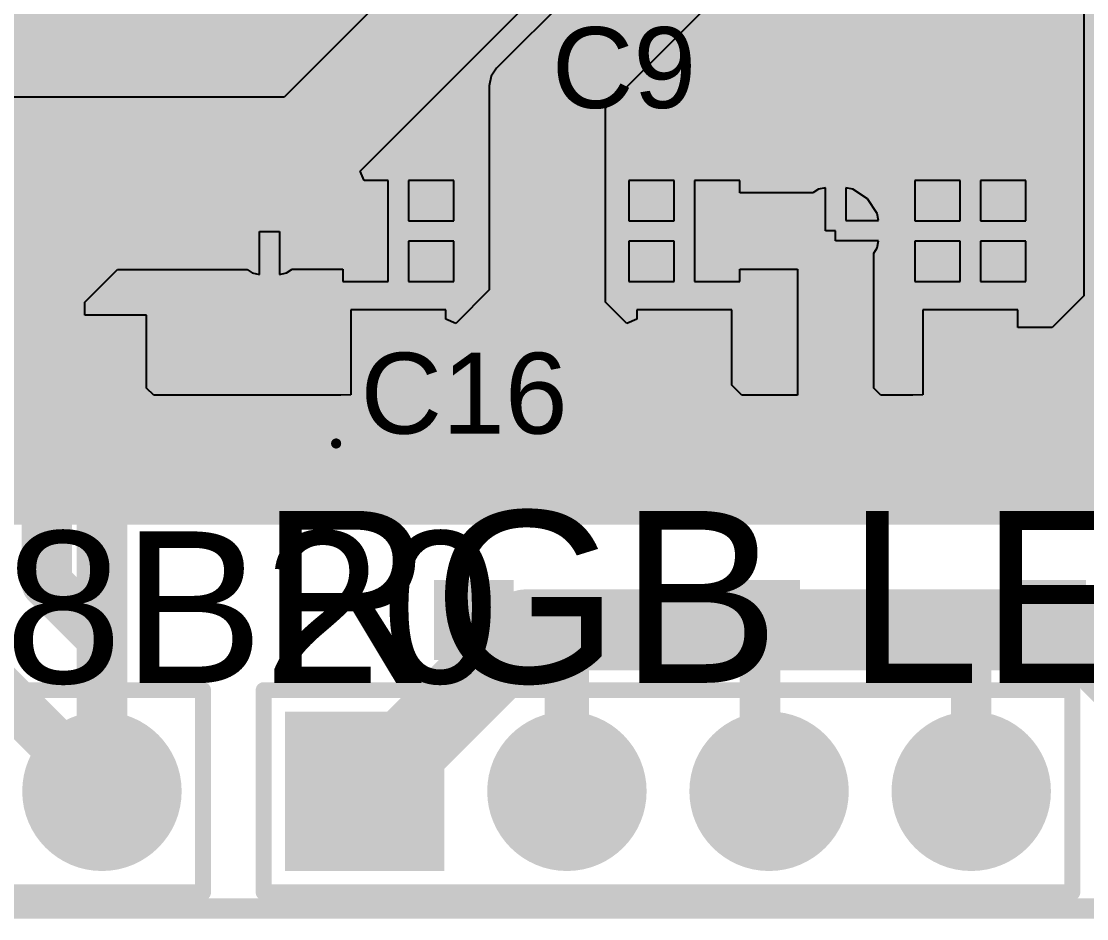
# Model space of a CAD drawing. Header units: millimetres. Extents: x 0 to 214, y 0 to 214.
# Drawn here: x 3.521 to 4.048, y -0.111 to 0.333 of the extents above; entities that cross this region are included whole.
import ezdxf

# ---------------------------------------------------------------- set-up
doc = ezdxf.new("R2010")
doc.units = ezdxf.units.MM
doc.header["$MEASUREMENT"] = 0
for name, color, linetype in [('BottomLayer', 5, 'Continuous'), ('BottomPaste', 16, 'Continuous'), ('BottomSolder', 6, 'Continuous'), ('Mechanical2', 216, 'Continuous'), ('MultiLayer', 9, 'Continuous'), ('PadHoleLayer', 156, 'Continuous'), ('TopLayer', 1, 'Continuous'), ('TopOverlay', 2, 'Continuous'), ('TopPaste', 8, 'Continuous'), ('TopSolder', 216, 'Continuous'), ('ViaHoleLayer', 16, 'Continuous')]:
    doc.layers.add(name, color=color, linetype=linetype)
doc.styles.add('Arial', font='', dxfattribs={"height": 0.2})
doc.styles.get('Arial').set_extended_font_data('Arial')

# ---------------------------------------------------------------- blocks, each defined once
blk = doc.blocks.new('SMAJ5_0CA_B_96')
at = {"layer": 'BottomLayer'}
for points in [[(-0.11811, 0.03937), (-0.03937, 0.03937), (-0.03937, -0.03937), (-0.11811, -0.03937)], [(0.03937, 0.03937), (0.11811, 0.03937), (0.11811, -0.03937), (0.03937, -0.03937)]]:
    blk.add_hatch(color=5, dxfattribs=at).paths.add_polyline_path(points)
at = {"layer": 'BottomPaste'}
for points in [[(-0.11811, 0.03937), (-0.03937, 0.03937), (-0.03937, -0.03937), (-0.11811, -0.03937)], [(0.03937, 0.03937), (0.11811, 0.03937), (0.11811, -0.03937), (0.03937, -0.03937)]]:
    blk.add_hatch(color=16, dxfattribs=at).paths.add_polyline_path(points)
at = {"layer": 'BottomSolder'}
for points in [[(-0.12211, 0.04337), (-0.03537, 0.04337), (-0.03537, -0.04337), (-0.12211, -0.04337)], [(0.03537, 0.04337), (0.12211, 0.04337), (0.12211, -0.04337), (0.03537, -0.04337)]]:
    blk.add_hatch(color=6, dxfattribs=at).paths.add_polyline_path(points)
blk = doc.blocks.new('SOT23_3_B_200')
at = {"layer": 'BottomLayer'}
for points in [[(-0.02166, 0.02657), (-0.05316, 0.02657), (-0.05316, 0.05807), (-0.02166, 0.05807)], [(0.05314, 0.02657), (0.02165, 0.02657), (0.02165, 0.05807), (0.05314, 0.05807)], [(0.01574, -0.05807), (-0.01575, -0.05807), (-0.01575, -0.02657), (0.01574, -0.02657)]]:
    blk.add_hatch(color=5, dxfattribs=at).paths.add_polyline_path(points)
at = {"layer": 'BottomPaste'}
for points in [[(-0.02166, 0.02657), (-0.05316, 0.02657), (-0.05316, 0.05807), (-0.02166, 0.05807)], [(0.05314, 0.02657), (0.02165, 0.02657), (0.02165, 0.05807), (0.05314, 0.05807)], [(0.01574, -0.05807), (-0.01575, -0.05807), (-0.01575, -0.02657), (0.01574, -0.02657)]]:
    blk.add_hatch(color=16, dxfattribs=at).paths.add_polyline_path(points)
at = {"layer": 'BottomSolder'}
for points in [[(-0.01766, 0.02257), (-0.05716, 0.02257), (-0.05716, 0.06207), (-0.01766, 0.06207)], [(0.05714, 0.02257), (0.01765, 0.02257), (0.01765, 0.06207), (0.05714, 0.06207)], [(0.01974, -0.06207), (-0.01975, -0.06207), (-0.01975, -0.02257), (0.01974, -0.02257)]]:
    blk.add_hatch(color=6, dxfattribs=at).paths.add_polyline_path(points)
blk = doc.blocks.new('SOT23_3_B_201')
at = {"layer": 'BottomLayer'}
for points in [[(-0.02166, 0.02657), (-0.05316, 0.02657), (-0.05316, 0.05807), (-0.02166, 0.05807)], [(0.05314, 0.02657), (0.02165, 0.02657), (0.02165, 0.05807), (0.05314, 0.05807)], [(0.01574, -0.05807), (-0.01575, -0.05807), (-0.01575, -0.02657), (0.01574, -0.02657)]]:
    blk.add_hatch(color=5, dxfattribs=at).paths.add_polyline_path(points)
at = {"layer": 'BottomPaste'}
for points in [[(-0.02166, 0.02657), (-0.05316, 0.02657), (-0.05316, 0.05807), (-0.02166, 0.05807)], [(0.05314, 0.02657), (0.02165, 0.02657), (0.02165, 0.05807), (0.05314, 0.05807)], [(0.01574, -0.05807), (-0.01575, -0.05807), (-0.01575, -0.02657), (0.01574, -0.02657)]]:
    blk.add_hatch(color=16, dxfattribs=at).paths.add_polyline_path(points)
at = {"layer": 'BottomSolder'}
for points in [[(-0.01766, 0.02257), (-0.05716, 0.02257), (-0.05716, 0.06207), (-0.01766, 0.06207)], [(0.05714, 0.02257), (0.01765, 0.02257), (0.01765, 0.06207), (0.05714, 0.06207)], [(0.01974, -0.06207), (-0.01975, -0.06207), (-0.01975, -0.02257), (0.01974, -0.02257)]]:
    blk.add_hatch(color=6, dxfattribs=at).paths.add_polyline_path(points)
blk = doc.blocks.new('SOT23_3_B_202')
at = {"layer": 'BottomLayer'}
for points in [[(-0.02166, 0.02657), (-0.05316, 0.02657), (-0.05316, 0.05807), (-0.02166, 0.05807)], [(0.05314, 0.02657), (0.02165, 0.02657), (0.02165, 0.05807), (0.05314, 0.05807)], [(0.01574, -0.05807), (-0.01575, -0.05807), (-0.01575, -0.02657), (0.01574, -0.02657)]]:
    blk.add_hatch(color=5, dxfattribs=at).paths.add_polyline_path(points)
at = {"layer": 'BottomPaste'}
for points in [[(-0.02166, 0.02657), (-0.05316, 0.02657), (-0.05316, 0.05807), (-0.02166, 0.05807)], [(0.05314, 0.02657), (0.02165, 0.02657), (0.02165, 0.05807), (0.05314, 0.05807)], [(0.01574, -0.05807), (-0.01575, -0.05807), (-0.01575, -0.02657), (0.01574, -0.02657)]]:
    blk.add_hatch(color=16, dxfattribs=at).paths.add_polyline_path(points)
at = {"layer": 'BottomSolder'}
for points in [[(-0.01766, 0.02257), (-0.05716, 0.02257), (-0.05716, 0.06207), (-0.01766, 0.06207)], [(0.05714, 0.02257), (0.01765, 0.02257), (0.01765, 0.06207), (0.05714, 0.06207)], [(0.01974, -0.06207), (-0.01975, -0.06207), (-0.01975, -0.02257), (0.01974, -0.02257)]]:
    blk.add_hatch(color=6, dxfattribs=at).paths.add_polyline_path(points)
blk = doc.blocks.new('VT1H471MI135000CE0_221')
at = {"layer": 'TopOverlay', "const_width": 0.005}
for points in [[(0.26758, -0.268), (0.26758, -0.042)], [(-0.13578, -0.268), (0.26758, -0.268)]]:
    blk.add_lwpolyline(points, dxfattribs=at)
at = {"layer": 'TopOverlay', "const_width": 0.0025}
blk.add_lwpolyline([(0.26633, -0.268, 1), (0.26883, -0.268, 1)], format="xyb", close=True, dxfattribs=at)
blk.add_lwpolyline([(0.26633, -0.268, 1), (0.26883, -0.268, 1)], format="xyb", close=True, dxfattribs=at)
blk = doc.blocks.new('UWX1E101MCL1GB_222')
at = {"layer": 'TopLayer'}
blk.add_hatch(color=1, dxfattribs=at).paths.add_polyline_path([(0.24803, 0.06496), (0.24803, -0.06496), (0.03937, -0.06496), (0.03937, 0.06496)])
at = {"layer": 'TopPaste'}
blk.add_hatch(color=8, dxfattribs=at).paths.add_polyline_path([(0.24803, 0.06496), (0.24803, -0.06496), (0.03937, -0.06496), (0.03937, 0.06496)])
at = {"layer": 'TopSolder'}
blk.add_hatch(color=216, dxfattribs=at).paths.add_polyline_path([(0.25203, 0.06896), (0.25203, -0.06896), (0.03537, -0.06896), (0.03537, 0.06896)])
blk = doc.blocks.new('RES_0603_B_241')
at = {"layer": 'BottomLayer'}
for points in [[(-0.045, -0.0175), (-0.045, 0.0175), (-0.015, 0.0175), (-0.015, -0.0175)], [(0.015, -0.0175), (0.015, 0.0175), (0.045, 0.0175), (0.045, -0.0175)]]:
    blk.add_hatch(color=5, dxfattribs=at).paths.add_polyline_path(points)
at = {"layer": 'BottomPaste'}
for points in [[(-0.045, -0.0175), (-0.045, 0.0175), (-0.015, 0.0175), (-0.015, -0.0175)], [(0.015, -0.0175), (0.015, 0.0175), (0.045, 0.0175), (0.045, -0.0175)]]:
    blk.add_hatch(color=16, dxfattribs=at).paths.add_polyline_path(points)
at = {"layer": 'BottomSolder'}
for points in [[(-0.049, -0.0215), (-0.049, 0.0215), (-0.011, 0.0215), (-0.011, -0.0215)], [(0.011, -0.0215), (0.011, 0.0215), (0.049, 0.0215), (0.049, -0.0215)]]:
    blk.add_hatch(color=6, dxfattribs=at).paths.add_polyline_path(points)
blk = doc.blocks.new('RES_0603_B_242')
at = {"layer": 'BottomLayer'}
for points in [[(-0.045, -0.0175), (-0.045, 0.0175), (-0.015, 0.0175), (-0.015, -0.0175)], [(0.015, -0.0175), (0.015, 0.0175), (0.045, 0.0175), (0.045, -0.0175)]]:
    blk.add_hatch(color=5, dxfattribs=at).paths.add_polyline_path(points)
at = {"layer": 'BottomPaste'}
for points in [[(-0.045, -0.0175), (-0.045, 0.0175), (-0.015, 0.0175), (-0.015, -0.0175)], [(0.015, -0.0175), (0.015, 0.0175), (0.045, 0.0175), (0.045, -0.0175)]]:
    blk.add_hatch(color=16, dxfattribs=at).paths.add_polyline_path(points)
at = {"layer": 'BottomSolder'}
for points in [[(-0.049, -0.0215), (-0.049, 0.0215), (-0.011, 0.0215), (-0.011, -0.0215)], [(0.011, -0.0215), (0.011, 0.0215), (0.049, 0.0215), (0.049, -0.0215)]]:
    blk.add_hatch(color=6, dxfattribs=at).paths.add_polyline_path(points)
blk = doc.blocks.new('RES_0603_B_243')
at = {"layer": 'BottomLayer'}
for points in [[(-0.045, -0.0175), (-0.045, 0.0175), (-0.015, 0.0175), (-0.015, -0.0175)], [(0.015, -0.0175), (0.015, 0.0175), (0.045, 0.0175), (0.045, -0.0175)]]:
    blk.add_hatch(color=5, dxfattribs=at).paths.add_polyline_path(points)
at = {"layer": 'BottomPaste'}
for points in [[(-0.045, -0.0175), (-0.045, 0.0175), (-0.015, 0.0175), (-0.015, -0.0175)], [(0.015, -0.0175), (0.015, 0.0175), (0.045, 0.0175), (0.045, -0.0175)]]:
    blk.add_hatch(color=16, dxfattribs=at).paths.add_polyline_path(points)
at = {"layer": 'BottomSolder'}
for points in [[(-0.049, -0.0215), (-0.049, 0.0215), (-0.011, 0.0215), (-0.011, -0.0215)], [(0.011, -0.0215), (0.011, 0.0215), (0.049, 0.0215), (0.049, -0.0215)]]:
    blk.add_hatch(color=6, dxfattribs=at).paths.add_polyline_path(points)
blk = doc.blocks.new('HDR1X4_251')
at = {"layer": 'BottomLayer'}
blk.add_hatch(color=5, dxfattribs=at).paths.add_polyline_path([(-0.03543, 0.03543), (0.03543, 0.03543), (0.03543, -0.03543), (-0.03543, -0.03543)])
h = blk.add_hatch(color=5, dxfattribs=at)
edge = h.paths.add_edge_path()
edge.add_arc((0.1, 0), 0.03543, 0, 360)
h = blk.add_hatch(color=5, dxfattribs=at)
edge = h.paths.add_edge_path()
edge.add_arc((0.2, 0), 0.03543, 0, 360)
h = blk.add_hatch(color=5, dxfattribs=at)
edge = h.paths.add_edge_path()
edge.add_arc((0.3, 0), 0.03543, 0, 360)
at = {"layer": 'BottomSolder'}
blk.add_hatch(color=6, dxfattribs=at).paths.add_polyline_path([(-0.03943, 0.03943), (0.03943, 0.03943), (0.03943, -0.03943), (-0.03943, -0.03943)])
h = blk.add_hatch(color=6, dxfattribs=at)
edge = h.paths.add_edge_path()
edge.add_arc((0.1, 0), 0.03943, 0, 360)
h = blk.add_hatch(color=6, dxfattribs=at)
edge = h.paths.add_edge_path()
edge.add_arc((0.2, 0), 0.03943, 0, 360)
h = blk.add_hatch(color=6, dxfattribs=at)
edge = h.paths.add_edge_path()
edge.add_arc((0.3, 0), 0.03943, 0, 360)
at = {"layer": 'MultiLayer'}
blk.add_hatch(color=9, dxfattribs=at).paths.add_polyline_path([(-0.03543, 0.03543), (0.03543, 0.03543), (0.03543, -0.03543), (-0.03543, -0.03543)])
h = blk.add_hatch(color=9, dxfattribs=at)
edge = h.paths.add_edge_path()
edge.add_arc((0.1, 0), 0.03543, 0, 360)
h = blk.add_hatch(color=9, dxfattribs=at)
edge = h.paths.add_edge_path()
edge.add_arc((0.2, 0), 0.03543, 0, 360)
h = blk.add_hatch(color=9, dxfattribs=at)
edge = h.paths.add_edge_path()
edge.add_arc((0.3, 0), 0.03543, 0, 360)
at = {"layer": 'PadHoleLayer'}
h = blk.add_hatch(color=156, dxfattribs=at)
edge = h.paths.add_edge_path()
edge.add_arc((0, 0), 0.0187, 0, 360)
h = blk.add_hatch(color=156, dxfattribs=at)
edge = h.paths.add_edge_path()
edge.add_arc((0.1, 0), 0.0187, 0, 360)
h = blk.add_hatch(color=156, dxfattribs=at)
edge = h.paths.add_edge_path()
edge.add_arc((0.2, 0), 0.0187, 0, 360)
h = blk.add_hatch(color=156, dxfattribs=at)
edge = h.paths.add_edge_path()
edge.add_arc((0.3, 0), 0.0187, 0, 360)
at = {"layer": 'TopLayer'}
blk.add_hatch(color=1, dxfattribs=at).paths.add_polyline_path([(-0.03543, 0.03543), (0.03543, 0.03543), (0.03543, -0.03543), (-0.03543, -0.03543)])
h = blk.add_hatch(color=1, dxfattribs=at)
edge = h.paths.add_edge_path()
edge.add_arc((0.1, 0), 0.03543, 0, 360)
h = blk.add_hatch(color=1, dxfattribs=at)
edge = h.paths.add_edge_path()
edge.add_arc((0.2, 0), 0.03543, 0, 360)
h = blk.add_hatch(color=1, dxfattribs=at)
edge = h.paths.add_edge_path()
edge.add_arc((0.3, 0), 0.03543, 0, 360)
at = {"layer": 'TopSolder'}
blk.add_hatch(color=216, dxfattribs=at).paths.add_polyline_path([(-0.03943, 0.03943), (0.03943, 0.03943), (0.03943, -0.03943), (-0.03943, -0.03943)])
h = blk.add_hatch(color=216, dxfattribs=at)
edge = h.paths.add_edge_path()
edge.add_arc((0.1, 0), 0.03943, 0, 360)
h = blk.add_hatch(color=216, dxfattribs=at)
edge = h.paths.add_edge_path()
edge.add_arc((0.2, 0), 0.03943, 0, 360)
h = blk.add_hatch(color=216, dxfattribs=at)
edge = h.paths.add_edge_path()
edge.add_arc((0.3, 0), 0.03943, 0, 360)
at = {"layer": 'TopOverlay', "const_width": 0.00787}
for points in [[(-0.05, 0.05), (0.35, 0.05)], [(-0.05, -0.05), (-0.05, 0.05)], [(0.35, -0.05), (0.35, 0.05)], [(-0.05, -0.05), (0.35, -0.05)]]:
    blk.add_lwpolyline(points, dxfattribs=at)
at = {"layer": 'TopOverlay', "const_width": 0.00394}
for points in [[(-0.05197, 0.05, 1), (-0.04803, 0.05, 1)], [(-0.05197, 0.05, 1), (-0.04803, 0.05, 1)], [(0.34803, 0.05, 1), (0.35197, 0.05, 1)], [(0.34803, 0.05, 1), (0.35197, 0.05, 1)], [(-0.05197, -0.05, 1), (-0.04803, -0.05, 1)], [(-0.05197, -0.05, 1), (-0.04803, -0.05, 1)], [(0.34803, -0.05, 1), (0.35197, -0.05, 1)], [(0.34803, -0.05, 1), (0.35197, -0.05, 1)]]:
    blk.add_lwpolyline(points, format="xyb", close=True, dxfattribs=at)
blk = doc.blocks.new('HDR1X3_322')
at = {"layer": 'BottomLayer'}
blk.add_hatch(color=5, dxfattribs=at).paths.add_polyline_path([(-0.03543, 0.03543), (0.03543, 0.03543), (0.03543, -0.03543), (-0.03543, -0.03543)])
h = blk.add_hatch(color=5, dxfattribs=at)
edge = h.paths.add_edge_path()
edge.add_arc((0.1, 0), 0.03543, 0, 360)
h = blk.add_hatch(color=5, dxfattribs=at)
edge = h.paths.add_edge_path()
edge.add_arc((0.2, 0), 0.03543, 0, 360)
at = {"layer": 'BottomSolder'}
blk.add_hatch(color=6, dxfattribs=at).paths.add_polyline_path([(-0.03943, 0.03943), (0.03943, 0.03943), (0.03943, -0.03943), (-0.03943, -0.03943)])
h = blk.add_hatch(color=6, dxfattribs=at)
edge = h.paths.add_edge_path()
edge.add_arc((0.1, 0), 0.03943, 0, 360)
h = blk.add_hatch(color=6, dxfattribs=at)
edge = h.paths.add_edge_path()
edge.add_arc((0.2, 0), 0.03943, 0, 360)
at = {"layer": 'MultiLayer'}
blk.add_hatch(color=9, dxfattribs=at).paths.add_polyline_path([(-0.03543, 0.03543), (0.03543, 0.03543), (0.03543, -0.03543), (-0.03543, -0.03543)])
h = blk.add_hatch(color=9, dxfattribs=at)
edge = h.paths.add_edge_path()
edge.add_arc((0.1, 0), 0.03543, 0, 360)
h = blk.add_hatch(color=9, dxfattribs=at)
edge = h.paths.add_edge_path()
edge.add_arc((0.2, 0), 0.03543, 0, 360)
at = {"layer": 'PadHoleLayer'}
h = blk.add_hatch(color=156, dxfattribs=at)
edge = h.paths.add_edge_path()
edge.add_arc((0, 0), 0.01772, 0, 360)
h = blk.add_hatch(color=156, dxfattribs=at)
edge = h.paths.add_edge_path()
edge.add_arc((0.1, 0), 0.01772, 0, 360)
h = blk.add_hatch(color=156, dxfattribs=at)
edge = h.paths.add_edge_path()
edge.add_arc((0.2, 0), 0.01772, 0, 360)
at = {"layer": 'TopLayer'}
blk.add_hatch(color=1, dxfattribs=at).paths.add_polyline_path([(-0.03543, 0.03543), (0.03543, 0.03543), (0.03543, -0.03543), (-0.03543, -0.03543)])
h = blk.add_hatch(color=1, dxfattribs=at)
edge = h.paths.add_edge_path()
edge.add_arc((0.1, 0), 0.03543, 0, 360)
h = blk.add_hatch(color=1, dxfattribs=at)
edge = h.paths.add_edge_path()
edge.add_arc((0.2, 0), 0.03543, 0, 360)
at = {"layer": 'TopSolder'}
blk.add_hatch(color=216, dxfattribs=at).paths.add_polyline_path([(-0.03943, 0.03943), (0.03943, 0.03943), (0.03943, -0.03943), (-0.03943, -0.03943)])
h = blk.add_hatch(color=216, dxfattribs=at)
edge = h.paths.add_edge_path()
edge.add_arc((0.1, 0), 0.03943, 0, 360)
h = blk.add_hatch(color=216, dxfattribs=at)
edge = h.paths.add_edge_path()
edge.add_arc((0.2, 0), 0.03943, 0, 360)
at = {"layer": 'TopOverlay', "const_width": 0.00787}
for points in [[(-0.05, 0.05), (0.25, 0.05)], [(-0.05, -0.05), (-0.05, 0.05)], [(0.25, -0.05), (0.25, 0.05)], [(-0.05, -0.05), (0.25, -0.05)]]:
    blk.add_lwpolyline(points, dxfattribs=at)
at = {"layer": 'TopOverlay', "const_width": 0.00394}
for points in [[(-0.05197, 0.05, 1), (-0.04803, 0.05, 1)], [(-0.05197, 0.05, 1), (-0.04803, 0.05, 1)], [(0.24803, 0.05, 1), (0.25197, 0.05, 1)], [(0.24803, 0.05, 1), (0.25197, 0.05, 1)], [(-0.05197, -0.05, 1), (-0.04803, -0.05, 1)], [(-0.05197, -0.05, 1), (-0.04803, -0.05, 1)], [(0.24803, -0.05, 1), (0.25197, -0.05, 1)], [(0.24803, -0.05, 1), (0.25197, -0.05, 1)]]:
    blk.add_lwpolyline(points, format="xyb", close=True, dxfattribs=at)

msp = doc.modelspace()

# ---------------------------------------------------------------- hatches: boundary and pattern name
at = {"layer": 'BottomLayer'}
h = msp.add_hatch(color=5, dxfattribs=at)
edge = h.paths.add_edge_path()
edge.add_arc((3.644, 0.229), 0.01181, 0, 360)
h = msp.add_hatch(color=5, dxfattribs=at)
edge = h.paths.add_edge_path()
edge.add_arc((3.92404, 0.22935), 0.01181, 0, 360)
h = msp.add_hatch(color=5, dxfattribs=at)
edge = h.paths.add_edge_path()
edge.add_arc((3.78254, 0.096), 0.01181, 0, 360)
at = {"layer": 'BottomSolder'}
h = msp.add_hatch(color=6, dxfattribs=at)
edge = h.paths.add_edge_path()
edge.add_arc((3.644, 0.229), 0.00591, 0, 360)
h = msp.add_hatch(color=6, dxfattribs=at)
edge = h.paths.add_edge_path()
edge.add_arc((3.92404, 0.22935), 0.00591, 0, 360)
h = msp.add_hatch(color=6, dxfattribs=at)
edge = h.paths.add_edge_path()
edge.add_arc((3.78254, 0.096), 0.00591, 0, 360)
at = {"layer": 'TopLayer'}
msp.add_hatch(color=1, dxfattribs=at).paths.add_polyline_path([(3.488, 0.084), (4.219, 0.084), (4.219, 0.514), (3.488, 0.514)])
h = msp.add_hatch(color=1, dxfattribs=at)
edge = h.paths.add_edge_path()
edge.add_arc((3.644, 0.229), 0.01181, 0, 360)
h = msp.add_hatch(color=1, dxfattribs=at)
edge = h.paths.add_edge_path()
edge.add_arc((3.92404, 0.22935), 0.01181, 0, 360)
h = msp.add_hatch(color=1, dxfattribs=at)
edge = h.paths.add_edge_path()
edge.add_arc((3.78254, 0.096), 0.01181, 0, 360)
at = {"layer": 'TopSolder'}
h = msp.add_hatch(color=216, dxfattribs=at)
edge = h.paths.add_edge_path()
edge.add_arc((3.644, 0.229), 0.00591, 0, 360)
h = msp.add_hatch(color=216, dxfattribs=at)
edge = h.paths.add_edge_path()
edge.add_arc((3.92404, 0.22935), 0.00591, 0, 360)
h = msp.add_hatch(color=216, dxfattribs=at)
edge = h.paths.add_edge_path()
edge.add_arc((3.78254, 0.096), 0.00591, 0, 360)
at = {"layer": 'ViaHoleLayer'}
h = msp.add_hatch(color=16, dxfattribs=at)
edge = h.paths.add_edge_path()
edge.add_arc((3.644, 0.229), 0.00591, 0, 360)
h = msp.add_hatch(color=16, dxfattribs=at)
edge = h.paths.add_edge_path()
edge.add_arc((3.92404, 0.22935), 0.00591, 0, 360)
h = msp.add_hatch(color=16, dxfattribs=at)
edge = h.paths.add_edge_path()
edge.add_arc((3.78254, 0.096), 0.00591, 0, 360)

# ---------------------------------------------------------------- linework, layer by layer
at = {"layer": 'BottomLayer'}
for p, q in [((4.14978, 0.79386), (3.65126, 0.29535)), ((3.68888, 0.25879), (4.19376, 0.76368)), ((4.19876, 0.75207), (3.75635, 0.30965)), ((3.81024, 0.28993), (4.04187, 0.52157)), ((4.04676, 0.51939), (4.04676, 0.19707)), ((3.7537, 0.30568), (3.75276, 0.301)), ((3.75635, 0.30965), (3.7537, 0.30568)), ((3.75276, 0.301), (3.75276, 0.20007)), ((3.65126, 0.29535), (3.50112, 0.29535)), ((3.81024, 0.19403), (3.81024, 0.28993)), ((3.69079, 0.25417), (3.68888, 0.25879)), ((3.70273, 0.25417), (3.69079, 0.25417)), ((3.70273, 0.22917), (3.70273, 0.25417)), ((3.73523, 0.25417), (3.71273, 0.25417)), ((3.71273, 0.25417), (3.71273, 0.23417)), ((3.73523, 0.23417), (3.73523, 0.25417)), ((3.84423, 0.25417), (3.82173, 0.25417)), ((3.82173, 0.25417), (3.82173, 0.23417)), ((3.84423, 0.23417), (3.84423, 0.25417)), ((3.87673, 0.25417), (3.85423, 0.25417)), ((3.85423, 0.25417), (3.85423, 0.22917)), ((3.87673, 0.24804), (3.87673, 0.25417)), ((3.98573, 0.25417), (3.96323, 0.25417)), ((3.96323, 0.25417), (3.96323, 0.23417)), ((3.98573, 0.23417), (3.98573, 0.25417)), ((4.01823, 0.25417), (3.99573, 0.25417)), ((3.99573, 0.25417), (3.99573, 0.23417)), ((4.01823, 0.23417), (4.01823, 0.25417)), ((3.91275, 0.24804), (3.87673, 0.24804)), ((3.91553, 0.24989), (3.91275, 0.24804)), ((3.91904, 0.25059), (3.91553, 0.24989)), ((3.91904, 0.22935), (3.91904, 0.25059)), ((3.93255, 0.24989), (3.92904, 0.25059)), ((3.92904, 0.25059), (3.92904, 0.23435)), ((3.93976, 0.24507), (3.93255, 0.24989)), ((3.94458, 0.23786), (3.93976, 0.24507)), ((3.94528, 0.23435), (3.94458, 0.23786)), ((3.71273, 0.23417), (3.73523, 0.23417)), ((3.82173, 0.23417), (3.84423, 0.23417)), ((3.92904, 0.23435), (3.94528, 0.23435)), ((3.96323, 0.23417), (3.98573, 0.23417)), ((3.99573, 0.23417), (4.01823, 0.23417)), ((3.639, 0.20776), (3.639, 0.229)), ((3.639, 0.229), (3.649, 0.229)), ((3.649, 0.229), (3.649, 0.20776)), ((3.70273, 0.20417), (3.70273, 0.22917)), ((3.85423, 0.22917), (3.85423, 0.20417)), ((3.92404, 0.22935), (3.91904, 0.22935)), ((3.92404, 0.22435), (3.92404, 0.22935)), ((3.73523, 0.22417), (3.71273, 0.22417)), ((3.71273, 0.22417), (3.71273, 0.20417)), ((3.73523, 0.20417), (3.73523, 0.22417)), ((3.84423, 0.22417), (3.82173, 0.22417)), ((3.82173, 0.22417), (3.82173, 0.20417)), ((3.84423, 0.20417), (3.84423, 0.22417)), ((3.94528, 0.22435), (3.92404, 0.22435)), ((3.94458, 0.22084), (3.94528, 0.22435)), ((3.98573, 0.22417), (3.96323, 0.22417)), ((3.96323, 0.22417), (3.96323, 0.20417)), ((3.98573, 0.20417), (3.98573, 0.22417)), ((4.01823, 0.22417), (3.99573, 0.22417)), ((3.99573, 0.22417), (3.99573, 0.20417)), ((4.01823, 0.20417), (4.01823, 0.22417)), ((3.9429, 0.21832), (3.94458, 0.22084)), ((3.9429, 0.15155), (3.9429, 0.21832)), ((3.55274, 0.19407), (3.56881, 0.21014)), ((3.56881, 0.21014), (3.63297, 0.21014)), ((3.63297, 0.21014), (3.63549, 0.20845)), ((3.63549, 0.20845), (3.639, 0.20776)), ((3.649, 0.20776), (3.65251, 0.20845)), ((3.65251, 0.20845), (3.65529, 0.21031)), ((3.65529, 0.21031), (3.68023, 0.21031)), ((3.68023, 0.21031), (3.68023, 0.20417)), ((3.87673, 0.20417), (3.87673, 0.21031)), ((3.87673, 0.21031), (3.90517, 0.21031)), ((3.90517, 0.21031), (3.90517, 0.14801)), ((3.68023, 0.20417), (3.70273, 0.20417)), ((3.71273, 0.20417), (3.73523, 0.20417)), ((3.82173, 0.20417), (3.84423, 0.20417)), ((3.85423, 0.20417), (3.87673, 0.20417)), ((3.96323, 0.20417), (3.98573, 0.20417)), ((3.99573, 0.20417), (4.01823, 0.20417)), ((3.75276, 0.20007), (3.73623, 0.18354)), ((4.04676, 0.19707), (4.0311, 0.18141)), ((3.55274, 0.18754), (3.55274, 0.19407)), ((3.73123, 0.19017), (3.68423, 0.19017)), ((3.68423, 0.19017), (3.68423, 0.14817)), ((3.73123, 0.18561), (3.73123, 0.19017)), ((3.82073, 0.18354), (3.81024, 0.19403)), ((3.87273, 0.19017), (3.82573, 0.19017)), ((3.82573, 0.19017), (3.82573, 0.18561)), ((3.87273, 0.15301), (3.87273, 0.19017)), ((4.01423, 0.19017), (3.96723, 0.19017)), ((3.96723, 0.19017), (3.96723, 0.14817)), ((4.01423, 0.18141), (4.01423, 0.19017)), ((3.58325, 0.18754), (3.55274, 0.18754)), ((3.58325, 0.15154), (3.58325, 0.18754)), ((3.73623, 0.18354), (3.73123, 0.18561)), ((3.82573, 0.18561), (3.82073, 0.18354)), ((4.0311, 0.18141), (4.01423, 0.18141)), ((3.87767, 0.14801), (3.87273, 0.15301)), ((3.58679, 0.14801), (3.58325, 0.15154)), ((3.6793, 0.14801), (3.58679, 0.14801)), ((3.68423, 0.14817), (3.6793, 0.14801)), ((3.90517, 0.14801), (3.87767, 0.14801)), ((3.94643, 0.14801), (3.9429, 0.15155)), ((3.9623, 0.14801), (3.94643, 0.14801)), ((3.96723, 0.14817), (3.9623, 0.14801))]:
    msp.add_line(p, q, dxfattribs=at)
for points, const_width in [([(3.66212, 0.26912), (4.176, 0.783)], 0.04), ([(3.765, 0.301), (4.211, 0.747)], 0.012), ([(3.798, 0.295), (4.234, 0.731)], 0.012), ([(3.765, 0.195), (3.765, 0.301)], 0.012), ([(3.798, 0.18897), (3.798, 0.295)], 0.012), ([(3.50112, 0.26912), (3.66212, 0.26912)], 0.04), ([(3.53388, 0.20188), (3.561, 0.229)], 0.025), ([(3.561, 0.229), (3.644, 0.229)], 0.025), ([(3.644, 0.229), (3.64417, 0.22917)], 0.025), ([(3.64417, 0.22917), (3.70773, 0.22917)], 0.025), ([(3.84923, 0.22917), (3.92404, 0.22917)], 0.025), ([(3.92404, 0.22917), (3.92404, 0.22935)], 0.025), ([(3.92404, 0.1215), (3.92404, 0.22917)], 0.025), ([(3.53388, 0.13817), (3.53388, 0.20188)], 0.025), ([(3.73917, 0.16917), (3.765, 0.195)], 0.012), ([(4.03617, 0.16917), (4.059, 0.192)], 0.012), ([(3.798, 0.18897), (3.81779, 0.16917)], 0.012), ([(3.70773, 0.1215), (3.70773, 0.16917)], 0.02), ([(3.70773, 0.16917), (3.73917, 0.16917)], 0.012), ([(3.81779, 0.16917), (3.84923, 0.16917)], 0.012), ([(3.84923, 0.1215), (3.84923, 0.16917)], 0.02), ([(3.99073, 0.1215), (3.99073, 0.16917)], 0.02), ([(3.99073, 0.16917), (4.03617, 0.16917)], 0.012), ([(3.53388, 0.05512), (3.53388, 0.13817)], 0.025), ([(3.78254, 0.096), (3.78254, 0.1215)], 0.025), ([(3.53388, 0.05512), (3.56114, 0.02786)], 0.025), ([(3.74513, 0.03685), (3.74618, 0.0358)], 0.022), ([(3.74618, 0.0358), (3.77825, 0.0358)], 0.022), ([(3.77825, 0.0358), (3.79114, 0.02292)], 0.022), ([(3.88663, -0.04332), (3.88663, 0.03685)], 0.02), ([(3.99114, 0.01939), (4.0086, 0.03685)], 0.02), ([(4.0086, 0.03685), (4.02813, 0.03685)], 0.02), ([(4.02239, 0.0311), (4.02813, 0.03685)], 0.02), ([(3.56114, -0.04783), (3.56114, 0.02786)], 0.025), ([(3.79114, -0.04783), (3.79114, 0.02292)], 0.022), ([(3.99114, -0.04783), (3.99114, 0.01939)], 0.02), ([(3.88663, -0.04332), (3.89114, -0.04783)], 0.02)]:
    msp.add_lwpolyline(points, dxfattribs=dict(at, const_width=const_width))
for points, const_width in [([(3.762, 0.301, 1), (3.768, 0.301, 1)], 0.006), ([(3.762, 0.301, 1), (3.768, 0.301, 1)], 0.006), ([(3.795, 0.295, 1), (3.801, 0.295, 1)], 0.006), ([(3.795, 0.295, 1), (3.801, 0.295, 1)], 0.006), ([(3.65212, 0.26912, 1), (3.67212, 0.26912, 1)], 0.02), ([(3.65212, 0.26912, 1), (3.67212, 0.26912, 1)], 0.02), ([(3.55475, 0.229, 1), (3.56725, 0.229, 1)], 0.0125), ([(3.55475, 0.229, 1), (3.56725, 0.229, 1)], 0.0125), ([(3.63775, 0.229, 1), (3.65025, 0.229, 1)], 0.0125), ([(3.63775, 0.229, 1), (3.65025, 0.229, 1)], 0.0125), ([(3.63792, 0.22917, 1), (3.65042, 0.22917, 1)], 0.0125), ([(3.63792, 0.22917, 1), (3.65042, 0.22917, 1)], 0.0125), ([(3.70148, 0.22917, 1), (3.71398, 0.22917, 1)], 0.0125), ([(3.84298, 0.22917, 1), (3.85548, 0.22917, 1)], 0.0125), ([(3.91779, 0.22935, 1), (3.93029, 0.22935, 1)], 0.0125), ([(3.91779, 0.22917, 1), (3.93029, 0.22917, 1)], 0.0125), ([(3.91779, 0.22917, 1), (3.93029, 0.22917, 1)], 0.0125), ([(3.91779, 0.22917, 1), (3.93029, 0.22917, 1)], 0.0125), ([(3.52763, 0.20188, 1), (3.54013, 0.20188, 1)], 0.0125), ([(3.52763, 0.20188, 1), (3.54013, 0.20188, 1)], 0.0125), ([(3.762, 0.195, 1), (3.768, 0.195, 1)], 0.006), ([(3.762, 0.195, 1), (3.768, 0.195, 1)], 0.006), ([(3.795, 0.18897, 1), (3.801, 0.18897, 1)], 0.006), ([(3.795, 0.18897, 1), (3.801, 0.18897, 1)], 0.006), ([(3.70273, 0.16917, 1), (3.71273, 0.16917, 1)], 0.01), ([(3.70473, 0.16917, 1), (3.71073, 0.16917, 1)], 0.006), ([(3.73617, 0.16917, 1), (3.74217, 0.16917, 1)], 0.006), ([(3.73617, 0.16917, 1), (3.74217, 0.16917, 1)], 0.006), ([(3.81479, 0.16917, 1), (3.82079, 0.16917, 1)], 0.006), ([(3.81479, 0.16917, 1), (3.82079, 0.16917, 1)], 0.006), ([(3.84423, 0.16917, 1), (3.85423, 0.16917, 1)], 0.01), ([(3.84623, 0.16917, 1), (3.85223, 0.16917, 1)], 0.006), ([(3.98573, 0.16917, 1), (3.99573, 0.16917, 1)], 0.01), ([(3.98773, 0.16917, 1), (3.99373, 0.16917, 1)], 0.006), ([(4.03317, 0.16917, 1), (4.03917, 0.16917, 1)], 0.006), ([(4.03317, 0.16917, 1), (4.03917, 0.16917, 1)], 0.006), ([(3.52763, 0.13817, 1), (3.54013, 0.13817, 1)], 0.0125), ([(3.52763, 0.13817, 1), (3.54013, 0.13817, 1)], 0.0125), ([(3.77629, 0.1215, 1), (3.78879, 0.1215, 1)], 0.0125), ([(3.91779, 0.1215, 1), (3.93029, 0.1215, 1)], 0.0125), ([(3.70273, 0.1215, 1), (3.71273, 0.1215, 1)], 0.01), ([(3.84423, 0.1215, 1), (3.85423, 0.1215, 1)], 0.01), ([(3.98573, 0.1215, 1), (3.99573, 0.1215, 1)], 0.01), ([(3.77629, 0.096, 1), (3.78879, 0.096, 1)], 0.0125), ([(3.52763, 0.05512, 1), (3.54013, 0.05512, 1)], 0.0125), ([(3.52763, 0.05512, 1), (3.54013, 0.05512, 1)], 0.0125), ([(3.73963, 0.03685, 1), (3.75063, 0.03685, 1)], 0.011), ([(3.74068, 0.0358, 1), (3.75168, 0.0358, 1)], 0.011), ([(3.74068, 0.0358, 1), (3.75168, 0.0358, 1)], 0.011), ([(3.77275, 0.0358, 1), (3.78375, 0.0358, 1)], 0.011), ([(3.77275, 0.0358, 1), (3.78375, 0.0358, 1)], 0.011), ([(3.88163, 0.03685, 1), (3.89163, 0.03685, 1)], 0.01), ([(4.0036, 0.03685, 1), (4.0136, 0.03685, 1)], 0.01), ([(4.0036, 0.03685, 1), (4.0136, 0.03685, 1)], 0.01), ([(4.02313, 0.03685, 1), (4.03313, 0.03685, 1)], 0.01), ([(4.02313, 0.03685, 1), (4.03313, 0.03685, 1)], 0.01), ([(3.55489, 0.02786, 1), (3.56739, 0.02786, 1)], 0.0125), ([(3.55489, 0.02786, 1), (3.56739, 0.02786, 1)], 0.0125), ([(4.01739, 0.0311, 1), (4.02739, 0.0311, 1)], 0.01), ([(3.78564, 0.02292, 1), (3.79664, 0.02292, 1)], 0.011), ([(3.78564, 0.02292, 1), (3.79664, 0.02292, 1)], 0.011), ([(3.98614, 0.01939, 1), (3.99614, 0.01939, 1)], 0.01), ([(3.98614, 0.01939, 1), (3.99614, 0.01939, 1)], 0.01), ([(3.55489, -0.04783, 1), (3.56739, -0.04783, 1)], 0.0125), ([(3.78564, -0.04783, 1), (3.79664, -0.04783, 1)], 0.011), ([(3.88163, -0.04332, 1), (3.89163, -0.04332, 1)], 0.01), ([(3.88163, -0.04332, 1), (3.89163, -0.04332, 1)], 0.01), ([(3.88614, -0.04783, 1), (3.89614, -0.04783, 1)], 0.01), ([(3.98614, -0.04783, 1), (3.99614, -0.04783, 1)], 0.01)]:
    msp.add_lwpolyline(points, format="xyb", close=True, dxfattribs=dict(at, const_width=const_width))
at = {"layer": 'Mechanical2', "const_width": 0.01}
msp.add_lwpolyline([(-0.10586, -0.10583), (6.80914, -0.10583)], dxfattribs=at)
at = {"layer": 'TopLayer'}
for points, const_width in [([(3.92404, 0.22935), (3.92404, 0.35145)], 0.025), ([(3.92404, 0.22935), (4.20595, 0.22935)], 0.025), ([(3.56114, -0.04783), (3.56114, 0.15714)], 0.025), ([(3.47531, 0.038), (3.56114, -0.04783)], 0.025), ([(3.69114, -0.04783), (3.77097, 0.032)], 0.04), ([(3.77097, 0.032), (4.04431, 0.032)], 0.04), ([(4.04431, 0.032), (4.12414, -0.04783)], 0.04)]:
    msp.add_lwpolyline(points, dxfattribs=dict(at, const_width=const_width))
for points, const_width in [([(3.91779, 0.22935, 1), (3.93029, 0.22935, 1)], 0.0125), ([(3.91779, 0.22935, 1), (3.93029, 0.22935, 1)], 0.0125), ([(3.55489, 0.15714, 1), (3.56739, 0.15714, 1)], 0.0125), ([(3.76097, 0.032, 1), (3.78097, 0.032, 1)], 0.02), ([(3.76097, 0.032, 1), (3.78097, 0.032, 1)], 0.02), ([(4.03431, 0.032, 1), (4.05431, 0.032, 1)], 0.02), ([(4.03431, 0.032, 1), (4.05431, 0.032, 1)], 0.02), ([(3.68114, -0.04783, 1), (3.70114, -0.04783, 1)], 0.02), ([(3.55489, -0.04783, 1), (3.56739, -0.04783, 1)], 0.0125), ([(3.55489, -0.04783, 1), (3.56739, -0.04783, 1)], 0.0125)]:
    msp.add_lwpolyline(points, format="xyb", close=True, dxfattribs=dict(at, const_width=const_width))

# ---------------------------------------------------------------- block references
for name, p, rotation in [('UWX1E101MCL1GB_222', (3.94109, 0.5122), 270), ('RES_0603_B_243', (3.70773, 0.19917), 90), ('RES_0603_B_242', (3.84923, 0.19917), 90), ('RES_0603_B_241', (3.99073, 0.19917), 90), ('SMAJ5_0CA_B_96', (3.45514, 0.13817), 180)]:
    msp.add_blockref(name, p, dxfattribs=dict(rotation=rotation))
for name, p in [('VT1H471MI135000CE0_221', (3.4094, 0.39213)), ('SOT23_3_B_202', (3.74514, 0.07917)), ('SOT23_3_B_201', (3.88664, 0.07917)), ('SOT23_3_B_200', (4.02814, 0.07917)), ('HDR1X3_322', (3.36114, -0.04783)), ('HDR1X4_251', (3.69114, -0.04783))]:
    msp.add_blockref(name, p)

# ---------------------------------------------------------------- texts
at = {"layer": 'TopOverlay', "style": 'Arial'}
for s, p in [('C9', (3.78368, 0.29001)), ('C16', (3.68902, 0.12901))]:
    msp.add_text(s, height=0.04, dxfattribs=at).set_placement(p)
for s, height, p in [('RGB LED', 0.085, (3.63914, 0.00578)), ('DS18B20', 0.075, (3.30914, 0.00567))]:
    msp.add_text(s, height=height, rotation=360, dxfattribs=at).set_placement(p)

doc.saveas('drawing.dxf')
